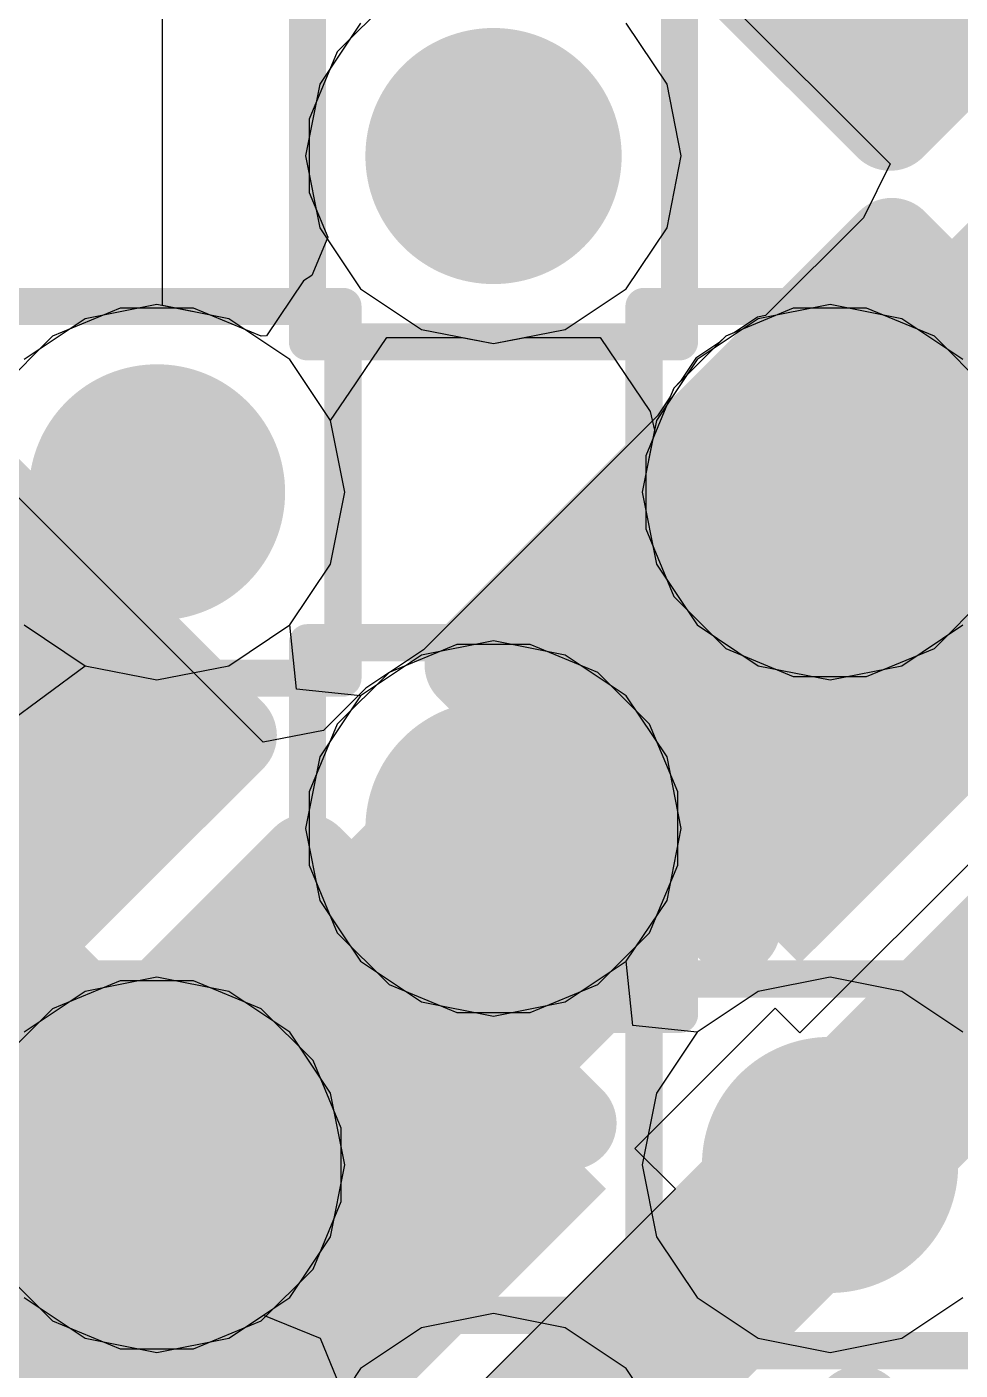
# Model space of a CAD drawing. Header units: inches. Extents: x -6 to 284, y -12 to 154.
# Drawn here: x 55.149 to 56.424, y 7.536 to 9.372 of the extents above; entities that cross this region are included whole.
import ezdxf

# ---------------------------------------------------------------- set-up
doc = ezdxf.new("R2010")
doc.units = ezdxf.units.IN
for name, color, linetype in [('Bottom Layer', 5, 'Continuous'), ('Bottom Overlay', 54, 'Continuous'), ('Bottom Paste', 16, 'Continuous'), ('Bottom Solder', 6, 'Continuous'), ('Drill Drawing', 1, 'Continuous'), ('GND-1', 16, 'Continuous'), ('GND-2', 90, 'Continuous'), ('GND-3', 216, 'Continuous'), ('GND-4', 54, 'Continuous'), ('PWR-1', 156, 'Continuous'), ('PWR-2', 130, 'Continuous'), ('Signal L1', 76, 'Continuous'), ('Signal L2', 6, 'Continuous'), ('Top Layer', 1, 'Continuous'), ('Top Paste', 8, 'Continuous'), ('Top Solder', 216, 'Continuous'), ('Via Holes', 16, 'Continuous')]:
    doc.layers.add(name, color=color, linetype=linetype)

# ---------------------------------------------------------------- blocks, each defined once
blk = doc.blocks.new('C___0402_B_115')
at = {"layer": 'Bottom Layer'}
blk.add_hatch(color=5, dxfattribs=at).paths.add_polyline_path([(0.6985, 0.3175), (0.6985, -0.3175), (0.2413, -0.3175), (0.2413, 0.3175)])
at = {"layer": 'Bottom Paste'}
blk.add_hatch(color=16, dxfattribs=at).paths.add_polyline_path([(0.6985, 0.3175), (0.6985, -0.3175), (0.2413, -0.3175), (0.2413, 0.3175)])
at = {"layer": 'Bottom Solder'}
blk.add_hatch(color=6, dxfattribs=at).paths.add_polyline_path([(0.7585, 0.3775), (0.7585, -0.3775), (0.1813, -0.3775), (0.1813, 0.3775)])
at = {"layer": 'Bottom Overlay'}
for points in [[(0.7874, 0.4064, 0.127, 0.127, 0), (0.2794, 0.4064, 0.127, 0.127, 0)], [(0.7874, -0.4064, 0.127, 0.127, 0), (0.7874, 0.4064, 0.127, 0.127, 0)]]:
    blk.add_lwpolyline(points, format="xyseb", dxfattribs=at)
blk.add_lwpolyline([(0.7556, 0.4064, 0.0635, 0.0635, 1), (0.8191, 0.4064, 0.0635, 0.0635, 1)], format="xyseb", close=True, dxfattribs=at)
blk.add_lwpolyline([(0.7556, 0.4064, 0.0635, 0.0635, 1), (0.8191, 0.4064, 0.0635, 0.0635, 1)], format="xyseb", close=True, dxfattribs=at)
blk = doc.blocks.new('BGA_565_15_5_14_4__132')
at = {"layer": 'Top Layer'}
h = blk.add_hatch(color=1, dxfattribs=at)
edge = h.paths.add_edge_path()
edge.add_arc((-0.975, 1.625), 0.125, 0, 360)
h = blk.add_hatch(color=1, dxfattribs=at)
edge = h.paths.add_edge_path()
edge.add_arc((-1.625, 0.975), 0.125, 0, 360)
h = blk.add_hatch(color=1, dxfattribs=at)
edge = h.paths.add_edge_path()
edge.add_arc((-0.975, 0.975), 0.125, 0, 360)
h = blk.add_hatch(color=1, dxfattribs=at)
edge = h.paths.add_edge_path()
edge.add_arc((-0.325, 0.975), 0.125, 0, 360)
h = blk.add_hatch(color=1, dxfattribs=at)
edge = h.paths.add_edge_path()
edge.add_arc((-1.625, 0.325), 0.125, 0, 360)
h = blk.add_hatch(color=1, dxfattribs=at)
edge = h.paths.add_edge_path()
edge.add_arc((-0.975, 0.325), 0.125, 0, 360)
at = {"layer": 'Top Paste'}
h = blk.add_hatch(color=8, dxfattribs=at)
edge = h.paths.add_edge_path()
edge.add_arc((-0.975, 1.625), 0.125, 0, 360)
h = blk.add_hatch(color=8, dxfattribs=at)
edge = h.paths.add_edge_path()
edge.add_arc((-1.625, 0.975), 0.125, 0, 360)
h = blk.add_hatch(color=8, dxfattribs=at)
edge = h.paths.add_edge_path()
edge.add_arc((-0.975, 0.975), 0.125, 0, 360)
h = blk.add_hatch(color=8, dxfattribs=at)
edge = h.paths.add_edge_path()
edge.add_arc((-0.325, 0.975), 0.125, 0, 360)
h = blk.add_hatch(color=8, dxfattribs=at)
edge = h.paths.add_edge_path()
edge.add_arc((-1.625, 0.325), 0.125, 0, 360)
h = blk.add_hatch(color=8, dxfattribs=at)
edge = h.paths.add_edge_path()
edge.add_arc((-0.975, 0.325), 0.125, 0, 360)
at = {"layer": 'Top Solder'}
h = blk.add_hatch(color=216, dxfattribs=at)
edge = h.paths.add_edge_path()
edge.add_arc((-0.975, 1.625), 0.175, 0, 360)
h = blk.add_hatch(color=216, dxfattribs=at)
edge = h.paths.add_edge_path()
edge.add_arc((-1.625, 0.975), 0.175, 0, 360)
h = blk.add_hatch(color=216, dxfattribs=at)
edge = h.paths.add_edge_path()
edge.add_arc((-0.975, 0.975), 0.175, 0, 360)
h = blk.add_hatch(color=216, dxfattribs=at)
edge = h.paths.add_edge_path()
edge.add_arc((-0.325, 0.975), 0.175, 0, 360)
h = blk.add_hatch(color=216, dxfattribs=at)
edge = h.paths.add_edge_path()
edge.add_arc((-1.625, 0.325), 0.175, 0, 360)
h = blk.add_hatch(color=216, dxfattribs=at)
edge = h.paths.add_edge_path()
edge.add_arc((-0.975, 0.325), 0.175, 0, 360)
blk = doc.blocks.new('C___0603_B_404')
at = {"layer": 'Bottom Layer'}
blk.add_hatch(color=5, dxfattribs=at).paths.add_polyline_path([(0.381, -0.4445), (0.381, 0.4445), (1.143, 0.4445), (1.143, -0.4445)])
at = {"layer": 'Bottom Paste'}
blk.add_hatch(color=16, dxfattribs=at).paths.add_polyline_path([(0.381, -0.4445), (0.381, 0.4445), (1.143, 0.4445), (1.143, -0.4445)])
at = {"layer": 'Bottom Solder'}
blk.add_hatch(color=6, dxfattribs=at).paths.add_polyline_path([(0.321, -0.5045), (0.321, 0.5045), (1.203, 0.5045), (1.203, -0.5045)])
at = {"layer": 'Bottom Overlay'}
for points in [[(1.2446, 0.5334, 0.127, 0.127, 0), (1.2446, -0.5334, 0.127, 0.127, 0)], [(0.4572, -0.5334, 0.127, 0.127, 0), (1.2446, -0.5334, 0.127, 0.127, 0)]]:
    blk.add_lwpolyline(points, format="xyseb", dxfattribs=at)
blk.add_lwpolyline([(1.2128, -0.5334, 0.0635, 0.0635, 1), (1.2764, -0.5334, 0.0635, 0.0635, 1)], format="xyseb", close=True, dxfattribs=at)
blk.add_lwpolyline([(1.2128, -0.5334, 0.0635, 0.0635, 1), (1.2764, -0.5334, 0.0635, 0.0635, 1)], format="xyseb", close=True, dxfattribs=at)
blk = doc.blocks.new('C___0402_B_412')
at = {"layer": 'Bottom Layer'}
blk.add_hatch(color=5, dxfattribs=at).paths.add_polyline_path([(0.6985, 0.3175), (0.6985, -0.3175), (0.2413, -0.3175), (0.2413, 0.3175)])
at = {"layer": 'Bottom Paste'}
blk.add_hatch(color=16, dxfattribs=at).paths.add_polyline_path([(0.6985, 0.3175), (0.6985, -0.3175), (0.2413, -0.3175), (0.2413, 0.3175)])
at = {"layer": 'Bottom Solder'}
blk.add_hatch(color=6, dxfattribs=at).paths.add_polyline_path([(0.7585, 0.3775), (0.7585, -0.3775), (0.1813, -0.3775), (0.1813, 0.3775)])
at = {"layer": 'Bottom Overlay'}
for points in [[(0.7874, 0.4064, 0.127, 0.127, 0), (0.2794, 0.4064, 0.127, 0.127, 0)], [(0.7874, 0.4064, 0.127, 0.127, 0), (0.7874, -0.4064, 0.127, 0.127, 0)], [(0.7874, -0.4064, 0.127, 0.127, 0), (0.2794, -0.4064, 0.127, 0.127, 0)]]:
    blk.add_lwpolyline(points, format="xyseb", dxfattribs=at)
for points in [[(0.2477, 0.4064, 0.0635, 0.0635, 1), (0.3111, 0.4064, 0.0635, 0.0635, 1)], [(0.7556, 0.4064, 0.0635, 0.0635, 1), (0.8191, 0.4064, 0.0635, 0.0635, 1)], [(0.7556, 0.4064, 0.0635, 0.0635, 1), (0.8191, 0.4064, 0.0635, 0.0635, 1)], [(0.7556, -0.4064, 0.0635, 0.0635, 1), (0.8191, -0.4064, 0.0635, 0.0635, 1)], [(0.7556, -0.4064, 0.0635, 0.0635, 1), (0.8191, -0.4064, 0.0635, 0.0635, 1)]]:
    blk.add_lwpolyline(points, format="xyseb", close=True, dxfattribs=at)
blk = doc.blocks.new('C___0402_B_416')
at = {"layer": 'Bottom Layer'}
blk.add_hatch(color=5, dxfattribs=at).paths.add_polyline_path([(0.6985, 0.3175), (0.6985, -0.3175), (0.2413, -0.3175), (0.2413, 0.3175)])
at = {"layer": 'Bottom Paste'}
blk.add_hatch(color=16, dxfattribs=at).paths.add_polyline_path([(0.6985, 0.3175), (0.6985, -0.3175), (0.2413, -0.3175), (0.2413, 0.3175)])
at = {"layer": 'Bottom Solder'}
blk.add_hatch(color=6, dxfattribs=at).paths.add_polyline_path([(0.7585, 0.3775), (0.7585, -0.3775), (0.1813, -0.3775), (0.1813, 0.3775)])
at = {"layer": 'Bottom Overlay'}
for points in [[(0.7874, 0.4064, 0.127, 0.127, 0), (0.2794, 0.4064, 0.127, 0.127, 0)], [(0.7874, 0.4064, 0.127, 0.127, 0), (0.7874, -0.4064, 0.127, 0.127, 0)], [(-0.2794, -0.4064, 0.127, 0.127, 0), (-0.7874, -0.4064, 0.127, 0.127, 0)], [(0.7874, -0.4064, 0.127, 0.127, 0), (0.2794, -0.4064, 0.127, 0.127, 0)]]:
    blk.add_lwpolyline(points, format="xyseb", dxfattribs=at)
for points in [[(-0.3111, -0.4064, 0.0635, 0.0635, 1), (-0.2477, -0.4064, 0.0635, 0.0635, 1)], [(0.2477, -0.4064, 0.0635, 0.0635, 1), (0.3111, -0.4064, 0.0635, 0.0635, 1)], [(0.7556, -0.4064, 0.0635, 0.0635, 1), (0.8191, -0.4064, 0.0635, 0.0635, 1)], [(0.7556, -0.4064, 0.0635, 0.0635, 1), (0.8191, -0.4064, 0.0635, 0.0635, 1)]]:
    blk.add_lwpolyline(points, format="xyseb", close=True, dxfattribs=at)

msp = doc.modelspace()

# ---------------------------------------------------------------- hatches: boundary and pattern name
at = {"layer": 'Bottom Layer'}
h = msp.add_hatch(color=5, dxfattribs=at)
edge = h.paths.add_edge_path()
edge.add_arc((55.7867, 9.1952), 0.15, 0, 360)
h = msp.add_hatch(color=5, dxfattribs=at)
edge = h.paths.add_edge_path()
edge.add_arc((55.3271, 8.7356), 0.15, 0, 360)
h = msp.add_hatch(color=5, dxfattribs=at)
edge = h.paths.add_edge_path()
edge.add_arc((56.2463, 8.7356), 0.15, 0, 360)
h = msp.add_hatch(color=5, dxfattribs=at)
edge = h.paths.add_edge_path()
edge.add_arc((55.7867, 8.276), 0.15, 0, 360)
h = msp.add_hatch(color=5, dxfattribs=at)
edge = h.paths.add_edge_path()
edge.add_arc((55.3271, 7.8164), 0.15, 0, 360)
h = msp.add_hatch(color=5, dxfattribs=at)
edge = h.paths.add_edge_path()
edge.add_arc((56.2463, 7.8164), 0.15, 0, 360)
at = {"layer": 'GND-1'}
h = msp.add_hatch(color=16, dxfattribs=at)
edge = h.paths.add_edge_path()
edge.add_arc((55.7867, 9.1952), 0.15, 0, 360)
h = msp.add_hatch(color=16, dxfattribs=at)
edge = h.paths.add_edge_path()
edge.add_arc((55.3271, 8.7356), 0.15, 0, 360)
h = msp.add_hatch(color=16, dxfattribs=at)
edge = h.paths.add_edge_path()
edge.add_arc((56.2463, 8.7356), 0.15, 0, 360)
h = msp.add_hatch(color=16, dxfattribs=at)
edge = h.paths.add_edge_path()
edge.add_arc((55.7867, 8.276), 0.15, 0, 360)
h = msp.add_hatch(color=16, dxfattribs=at)
edge = h.paths.add_edge_path()
edge.add_arc((55.3271, 7.8164), 0.15, 0, 360)
h = msp.add_hatch(color=16, dxfattribs=at)
edge = h.paths.add_edge_path()
edge.add_arc((56.2463, 7.8164), 0.15, 0, 360)
at = {"layer": 'GND-2'}
h = msp.add_hatch(color=90, dxfattribs=at)
edge = h.paths.add_edge_path()
edge.add_arc((55.7867, 9.1952), 0.15, 0, 360)
h = msp.add_hatch(color=90, dxfattribs=at)
edge = h.paths.add_edge_path()
edge.add_arc((55.3271, 8.7356), 0.15, 0, 360)
h = msp.add_hatch(color=90, dxfattribs=at)
edge = h.paths.add_edge_path()
edge.add_arc((56.2463, 8.7356), 0.15, 0, 360)
h = msp.add_hatch(color=90, dxfattribs=at)
edge = h.paths.add_edge_path()
edge.add_arc((55.7867, 8.276), 0.15, 0, 360)
h = msp.add_hatch(color=90, dxfattribs=at)
edge = h.paths.add_edge_path()
edge.add_arc((55.3271, 7.8164), 0.15, 0, 360)
h = msp.add_hatch(color=90, dxfattribs=at)
edge = h.paths.add_edge_path()
edge.add_arc((56.2463, 7.8164), 0.15, 0, 360)
at = {"layer": 'GND-3'}
h = msp.add_hatch(color=216, dxfattribs=at)
edge = h.paths.add_edge_path()
edge.add_arc((55.7867, 9.1952), 0.15, 0, 360)
h = msp.add_hatch(color=216, dxfattribs=at)
edge = h.paths.add_edge_path()
edge.add_arc((55.3271, 8.7356), 0.15, 0, 360)
h = msp.add_hatch(color=216, dxfattribs=at)
edge = h.paths.add_edge_path()
edge.add_arc((56.2463, 8.7356), 0.15, 0, 360)
h = msp.add_hatch(color=216, dxfattribs=at)
edge = h.paths.add_edge_path()
edge.add_arc((55.7867, 8.276), 0.15, 0, 360)
h = msp.add_hatch(color=216, dxfattribs=at)
edge = h.paths.add_edge_path()
edge.add_arc((55.3271, 7.8164), 0.15, 0, 360)
h = msp.add_hatch(color=216, dxfattribs=at)
edge = h.paths.add_edge_path()
edge.add_arc((56.2463, 7.8164), 0.15, 0, 360)
at = {"layer": 'GND-4'}
h = msp.add_hatch(color=54, dxfattribs=at)
edge = h.paths.add_edge_path()
edge.add_arc((55.7867, 9.1952), 0.15, 0, 360)
h = msp.add_hatch(color=54, dxfattribs=at)
edge = h.paths.add_edge_path()
edge.add_arc((55.3271, 8.7356), 0.15, 0, 360)
h = msp.add_hatch(color=54, dxfattribs=at)
edge = h.paths.add_edge_path()
edge.add_arc((56.2463, 8.7356), 0.15, 0, 360)
h = msp.add_hatch(color=54, dxfattribs=at)
edge = h.paths.add_edge_path()
edge.add_arc((55.7867, 8.276), 0.15, 0, 360)
h = msp.add_hatch(color=54, dxfattribs=at)
edge = h.paths.add_edge_path()
edge.add_arc((55.3271, 7.8164), 0.15, 0, 360)
h = msp.add_hatch(color=54, dxfattribs=at)
edge = h.paths.add_edge_path()
edge.add_arc((56.2463, 7.8164), 0.15, 0, 360)
at = {"layer": 'PWR-1'}
h = msp.add_hatch(color=156, dxfattribs=at)
edge = h.paths.add_edge_path()
edge.add_arc((55.7867, 9.1952), 0.15, 0, 360)
h = msp.add_hatch(color=156, dxfattribs=at)
edge = h.paths.add_edge_path()
edge.add_arc((55.3271, 8.7356), 0.15, 0, 360)
h = msp.add_hatch(color=156, dxfattribs=at)
edge = h.paths.add_edge_path()
edge.add_arc((56.2463, 8.7356), 0.15, 0, 360)
h = msp.add_hatch(color=156, dxfattribs=at)
edge = h.paths.add_edge_path()
edge.add_arc((55.7867, 8.276), 0.15, 0, 360)
h = msp.add_hatch(color=156, dxfattribs=at)
edge = h.paths.add_edge_path()
edge.add_arc((55.3271, 7.8164), 0.15, 0, 360)
h = msp.add_hatch(color=156, dxfattribs=at)
edge = h.paths.add_edge_path()
edge.add_arc((56.2463, 7.8164), 0.15, 0, 360)
at = {"layer": 'PWR-2'}
h = msp.add_hatch(color=130, dxfattribs=at)
edge = h.paths.add_edge_path()
edge.add_arc((55.7867, 9.1952), 0.15, 0, 360)
h = msp.add_hatch(color=130, dxfattribs=at)
edge = h.paths.add_edge_path()
edge.add_arc((55.3271, 8.7356), 0.15, 0, 360)
h = msp.add_hatch(color=130, dxfattribs=at)
edge = h.paths.add_edge_path()
edge.add_arc((56.2463, 8.7356), 0.15, 0, 360)
h = msp.add_hatch(color=130, dxfattribs=at)
edge = h.paths.add_edge_path()
edge.add_arc((55.7867, 8.276), 0.15, 0, 360)
h = msp.add_hatch(color=130, dxfattribs=at)
edge = h.paths.add_edge_path()
edge.add_arc((55.3271, 7.8164), 0.15, 0, 360)
h = msp.add_hatch(color=130, dxfattribs=at)
edge = h.paths.add_edge_path()
edge.add_arc((56.2463, 7.8164), 0.15, 0, 360)
at = {"layer": 'Signal L1'}
h = msp.add_hatch(color=76, dxfattribs=at)
edge = h.paths.add_edge_path()
edge.add_arc((55.7867, 9.1952), 0.15, 0, 360)
h = msp.add_hatch(color=76, dxfattribs=at)
edge = h.paths.add_edge_path()
edge.add_arc((55.3271, 8.7356), 0.15, 0, 360)
h = msp.add_hatch(color=76, dxfattribs=at)
edge = h.paths.add_edge_path()
edge.add_arc((56.2463, 8.7356), 0.15, 0, 360)
h = msp.add_hatch(color=76, dxfattribs=at)
edge = h.paths.add_edge_path()
edge.add_arc((55.7867, 8.276), 0.15, 0, 360)
h = msp.add_hatch(color=76, dxfattribs=at)
edge = h.paths.add_edge_path()
edge.add_arc((55.3271, 7.8164), 0.15, 0, 360)
h = msp.add_hatch(color=76, dxfattribs=at)
edge = h.paths.add_edge_path()
edge.add_arc((56.2463, 7.8164), 0.15, 0, 360)
at = {"layer": 'Signal L2'}
h = msp.add_hatch(color=6, dxfattribs=at)
edge = h.paths.add_edge_path()
edge.add_arc((55.7867, 9.1952), 0.15, 0, 360)
h = msp.add_hatch(color=6, dxfattribs=at)
edge = h.paths.add_edge_path()
edge.add_arc((55.3271, 8.7356), 0.15, 0, 360)
h = msp.add_hatch(color=6, dxfattribs=at)
edge = h.paths.add_edge_path()
edge.add_arc((56.2463, 8.7356), 0.15, 0, 360)
h = msp.add_hatch(color=6, dxfattribs=at)
edge = h.paths.add_edge_path()
edge.add_arc((55.7867, 8.276), 0.15, 0, 360)
h = msp.add_hatch(color=6, dxfattribs=at)
edge = h.paths.add_edge_path()
edge.add_arc((55.3271, 7.8164), 0.15, 0, 360)
h = msp.add_hatch(color=6, dxfattribs=at)
edge = h.paths.add_edge_path()
edge.add_arc((56.2463, 7.8164), 0.15, 0, 360)
at = {"layer": 'Top Layer'}
h = msp.add_hatch(color=1, dxfattribs=at)
edge = h.paths.add_edge_path()
edge.add_arc((55.7867, 9.1952), 0.15, 0, 360)
h = msp.add_hatch(color=1, dxfattribs=at)
edge = h.paths.add_edge_path()
edge.add_arc((55.3271, 8.7356), 0.15, 0, 360)
h = msp.add_hatch(color=1, dxfattribs=at)
edge = h.paths.add_edge_path()
edge.add_arc((56.2463, 8.7356), 0.15, 0, 360)
h = msp.add_hatch(color=1, dxfattribs=at)
edge = h.paths.add_edge_path()
edge.add_arc((55.7867, 8.276), 0.15, 0, 360)
h = msp.add_hatch(color=1, dxfattribs=at)
edge = h.paths.add_edge_path()
edge.add_arc((55.3271, 7.8164), 0.15, 0, 360)
h = msp.add_hatch(color=1, dxfattribs=at)
edge = h.paths.add_edge_path()
edge.add_arc((56.2463, 7.8164), 0.15, 0, 360)
at = {"layer": 'Via Holes'}
h = msp.add_hatch(color=7, dxfattribs=at)
edge = h.paths.add_edge_path()
edge.add_arc((55.7867, 9.1952), 0.075, 0, 360)
h = msp.add_hatch(color=7, dxfattribs=at)
edge = h.paths.add_edge_path()
edge.add_arc((55.3271, 8.7356), 0.075, 0, 360)
h = msp.add_hatch(color=7, dxfattribs=at)
edge = h.paths.add_edge_path()
edge.add_arc((56.2463, 8.7356), 0.075, 0, 360)
h = msp.add_hatch(color=7, dxfattribs=at)
edge = h.paths.add_edge_path()
edge.add_arc((55.7867, 8.276), 0.075, 0, 360)
h = msp.add_hatch(color=7, dxfattribs=at)
edge = h.paths.add_edge_path()
edge.add_arc((55.3271, 7.8164), 0.075, 0, 360)
h = msp.add_hatch(color=7, dxfattribs=at)
edge = h.paths.add_edge_path()
edge.add_arc((56.2463, 7.8164), 0.075, 0, 360)

# ---------------------------------------------------------------- linework, layer by layer
at = {"layer": 'Bottom Layer'}
for p, q in [((55.6998, 9.8132), (56.3284, 9.1846)), ((55.4722, 8.394), (54.664, 9.2022)), ((56.3284, 9.1846), (56.2919, 9.1108)), ((56.2919, 9.1108), (56.1581, 8.977)), ((56.1472, 8.9749), (56.1158, 8.9539)), ((56.1581, 8.977), (56.1472, 8.9749)), ((56.1038, 8.9489), (56.0946, 8.9397)), ((56.1158, 8.9539), (56.1038, 8.9489)), ((56.0946, 8.9397), (56.0632, 8.9187)), ((56.0632, 8.9187), (56.0422, 8.8873)), ((56.0422, 8.8873), (56.033, 8.8781)), ((56.033, 8.8781), (56.028, 8.8661)), ((56.028, 8.8661), (56.0107, 8.8402)), ((56.0107, 8.8402), (55.6909, 8.5204)), ((56.2051, 7.9968), (56.8337, 8.6254)), ((55.6909, 8.5204), (55.6446, 8.4895)), ((55.6438, 8.4889), (55.6123, 8.4679)), ((55.6442, 8.4893), (55.6438, 8.4889)), ((55.6446, 8.4895), (55.6442, 8.4893)), ((55.6123, 8.4679), (55.6035, 8.4591)), ((55.6035, 8.4591), (55.5545, 8.41)), ((55.6035, 8.4591), (55.6035, 8.4591)), ((55.5545, 8.41), (55.4722, 8.394)), ((55.9798, 7.8387), (56.1715, 8.0304)), ((56.1715, 8.0304), (56.2051, 7.9968)), ((56.0351, 7.7834), (55.9798, 7.8387)), ((55.4065, 7.1548), (56.0351, 7.7834))]:
    msp.add_line(p, q, dxfattribs=at)
for points in [[(56.2463, 8.7356, 0.2032, 0.2032, 0), (56.7059, 9.1952, 0.2032, 0.2032, 0)], [(54.4278, 8.7356, 0.254, 0.254, 0), (55.3371, 7.8264, 0.254, 0.254, 0)], [(56.2463, 8.7144, 0.254, 0.254, 0), (56.2463, 8.7356, 0.254, 0.254, 0)], [(56.2463, 8.7356, 0.254, 0.254, 0), (56.2463, 8.7356, 0.254, 0.254, 0)], [(56.1748, 8.6641, 0.2032, 0.2032, 0), (56.2463, 8.7356, 0.2032, 0.2032, 0)], [(56.2233, 8.7002, 0.254, 0.254, 0), (56.2375, 8.7144, 0.254, 0.254, 0)], [(56.2375, 8.7144, 0.254, 0.254, 0), (56.2463, 8.7144, 0.254, 0.254, 0)], [(56.2463, 8.7095, 0.254, 0.254, 0), (56.2463, 8.7144, 0.254, 0.254, 0)], [(55.8215, 8.2848, 0.254, 0.254, 0), (56.2233, 8.6865, 0.254, 0.254, 0)], [(56.2233, 8.6865, 0.254, 0.254, 0), (56.2233, 8.7002, 0.254, 0.254, 0)], [(56.268, 8.4931, 0.254, 0.254, 0), (56.268, 8.5626, 0.254, 0.254, 0)], [(55.5912, 7.8164, 0.254, 0.254, 0), (56.268, 8.4931, 0.254, 0.254, 0)], [(55.7867, 8.276, 0.254, 0.254, 0), (55.7955, 8.2848, 0.254, 0.254, 0)], [(55.7955, 8.2848, 0.254, 0.254, 0), (55.8215, 8.2848, 0.254, 0.254, 0)], [(55.3371, 7.8264, 0.254, 0.254, 0), (55.7867, 8.276, 0.254, 0.254, 0)], [(55.3371, 7.8264, 0.254, 0.254, 0), (55.3471, 7.8164, 0.254, 0.254, 0)], [(55.3271, 7.8164, 0.254, 0.254, 0), (55.3471, 7.8164, 0.254, 0.254, 0)], [(55.3471, 7.8164, 0.254, 0.254, 0), (55.4168, 7.7466, 0.254, 0.254, 0)], [(55.3471, 7.8164, 0.254, 0.254, 0), (55.5912, 7.8164, 0.254, 0.254, 0)], [(55.4168, 7.7387, 0.254, 0.254, 0), (55.4168, 7.7466, 0.254, 0.254, 0)]]:
    msp.add_lwpolyline(points, format="xyseb", dxfattribs=at)
for points in [[(56.1828, 8.7356, 0.127, 0.127, 1), (56.3098, 8.7356, 0.127, 0.127, 1)], [(56.1828, 8.7356, 0.127, 0.127, 1), (56.3098, 8.7356, 0.127, 0.127, 1)], [(56.1828, 8.7356, 0.127, 0.127, 1), (56.3098, 8.7356, 0.127, 0.127, 1)], [(56.174, 8.7144, 0.127, 0.127, 1), (56.301, 8.7144, 0.127, 0.127, 1)], [(56.174, 8.7144, 0.127, 0.127, 1), (56.301, 8.7144, 0.127, 0.127, 1)], [(56.1828, 8.7144, 0.127, 0.127, 1), (56.3098, 8.7144, 0.127, 0.127, 1)], [(56.1828, 8.7144, 0.127, 0.127, 1), (56.3098, 8.7144, 0.127, 0.127, 1)], [(56.1828, 8.7144, 0.127, 0.127, 1), (56.3098, 8.7144, 0.127, 0.127, 1)], [(56.1828, 8.7095, 0.127, 0.127, 1), (56.3098, 8.7095, 0.127, 0.127, 1)], [(56.1955, 8.7356, 0.1016, 0.1016, 1), (56.2971, 8.7356, 0.1016, 0.1016, 1)], [(56.1955, 8.7356, 0.1016, 0.1016, 1), (56.2971, 8.7356, 0.1016, 0.1016, 1)], [(56.1598, 8.7002, 0.127, 0.127, 1), (56.2868, 8.7002, 0.127, 0.127, 1)], [(56.1598, 8.7002, 0.127, 0.127, 1), (56.2868, 8.7002, 0.127, 0.127, 1)], [(56.1598, 8.6865, 0.127, 0.127, 1), (56.2868, 8.6865, 0.127, 0.127, 1)], [(56.1598, 8.6865, 0.127, 0.127, 1), (56.2868, 8.6865, 0.127, 0.127, 1)], [(56.124, 8.6641, 0.1016, 0.1016, 1), (56.2256, 8.6641, 0.1016, 0.1016, 1)], [(56.2045, 8.5626, 0.127, 0.127, 1), (56.3315, 8.5626, 0.127, 0.127, 1)], [(56.2045, 8.4931, 0.127, 0.127, 1), (56.3315, 8.4931, 0.127, 0.127, 1)], [(56.2045, 8.4931, 0.127, 0.127, 1), (56.3315, 8.4931, 0.127, 0.127, 1)], [(55.732, 8.2848, 0.127, 0.127, 1), (55.859, 8.2848, 0.127, 0.127, 1)], [(55.732, 8.2848, 0.127, 0.127, 1), (55.859, 8.2848, 0.127, 0.127, 1)], [(55.758, 8.2848, 0.127, 0.127, 1), (55.885, 8.2848, 0.127, 0.127, 1)], [(55.758, 8.2848, 0.127, 0.127, 1), (55.885, 8.2848, 0.127, 0.127, 1)], [(55.7232, 8.276, 0.127, 0.127, 1), (55.8502, 8.276, 0.127, 0.127, 1)], [(55.7232, 8.276, 0.127, 0.127, 1), (55.8502, 8.276, 0.127, 0.127, 1)], [(55.2736, 7.8264, 0.127, 0.127, 1), (55.4006, 7.8264, 0.127, 0.127, 1)], [(55.2736, 7.8264, 0.127, 0.127, 1), (55.4006, 7.8264, 0.127, 0.127, 1)], [(55.2736, 7.8264, 0.127, 0.127, 1), (55.4006, 7.8264, 0.127, 0.127, 1)], [(55.2636, 7.8164, 0.127, 0.127, 1), (55.3906, 7.8164, 0.127, 0.127, 1)], [(55.2836, 7.8164, 0.127, 0.127, 1), (55.4106, 7.8164, 0.127, 0.127, 1)], [(55.2836, 7.8164, 0.127, 0.127, 1), (55.4106, 7.8164, 0.127, 0.127, 1)], [(55.2836, 7.8164, 0.127, 0.127, 1), (55.4106, 7.8164, 0.127, 0.127, 1)], [(55.2836, 7.8164, 0.127, 0.127, 1), (55.4106, 7.8164, 0.127, 0.127, 1)], [(55.5277, 7.8164, 0.127, 0.127, 1), (55.6547, 7.8164, 0.127, 0.127, 1)], [(55.5277, 7.8164, 0.127, 0.127, 1), (55.6547, 7.8164, 0.127, 0.127, 1)], [(55.3533, 7.7466, 0.127, 0.127, 1), (55.4803, 7.7466, 0.127, 0.127, 1)], [(55.3533, 7.7466, 0.127, 0.127, 1), (55.4803, 7.7466, 0.127, 0.127, 1)], [(55.3533, 7.7387, 0.127, 0.127, 1), (55.4803, 7.7387, 0.127, 0.127, 1)]]:
    msp.add_lwpolyline(points, format="xyseb", close=True, dxfattribs=at)
at = {"layer": 'Drill Drawing'}
for points in [[(55.5327, 8.9412, 0.0508, 0.0508, 0), (55.5327, 9.4492, 0.0508, 0.0508, 0)], [(56.0407, 8.9412, 0.0508, 0.0508, 0), (56.0407, 9.4492, 0.0508, 0.0508, 0)], [(55.0731, 8.9896, 0.0508, 0.0508, 0), (55.5811, 8.9896, 0.0508, 0.0508, 0)], [(55.5811, 8.4816, 0.0508, 0.0508, 0), (55.5811, 8.9896, 0.0508, 0.0508, 0)], [(55.9923, 8.9896, 0.0508, 0.0508, 0), (56.5003, 8.9896, 0.0508, 0.0508, 0)], [(55.9923, 8.4816, 0.0508, 0.0508, 0), (55.9923, 8.9896, 0.0508, 0.0508, 0)], [(55.5327, 8.9412, 0.0508, 0.0508, 0), (56.0407, 8.9412, 0.0508, 0.0508, 0)], [(55.5327, 8.53, 0.0508, 0.0508, 0), (56.0407, 8.53, 0.0508, 0.0508, 0)], [(55.5327, 8.022, 0.0508, 0.0508, 0), (55.5327, 8.53, 0.0508, 0.0508, 0)], [(56.0407, 8.022, 0.0508, 0.0508, 0), (56.0407, 8.53, 0.0508, 0.0508, 0)], [(55.0731, 8.4816, 0.0508, 0.0508, 0), (55.5811, 8.4816, 0.0508, 0.0508, 0)], [(55.9923, 8.4816, 0.0508, 0.0508, 0), (56.5003, 8.4816, 0.0508, 0.0508, 0)], [(55.0731, 8.0704, 0.0508, 0.0508, 0), (55.5811, 8.0704, 0.0508, 0.0508, 0)], [(55.5811, 7.5624, 0.0508, 0.0508, 0), (55.5811, 8.0704, 0.0508, 0.0508, 0)], [(55.9923, 8.0704, 0.0508, 0.0508, 0), (56.5003, 8.0704, 0.0508, 0.0508, 0)], [(55.9923, 7.5624, 0.0508, 0.0508, 0), (55.9923, 8.0704, 0.0508, 0.0508, 0)], [(55.5327, 8.022, 0.0508, 0.0508, 0), (56.0407, 8.022, 0.0508, 0.0508, 0)], [(55.5327, 7.6107, 0.0508, 0.0508, 0), (56.0407, 7.6107, 0.0508, 0.0508, 0)], [(55.5327, 7.1027, 0.0508, 0.0508, 0), (55.5327, 7.6107, 0.0508, 0.0508, 0)], [(56.0407, 7.1027, 0.0508, 0.0508, 0), (56.0407, 7.6107, 0.0508, 0.0508, 0)], [(55.0731, 7.5624, 0.0508, 0.0508, 0), (55.5811, 7.5624, 0.0508, 0.0508, 0)], [(55.9923, 7.5624, 0.0508, 0.0508, 0), (56.5003, 7.5624, 0.0508, 0.0508, 0)]]:
    msp.add_lwpolyline(points, format="xyseb", dxfattribs=at)
for points in [[(55.5684, 8.9896, 0.0254, 0.0254, 1), (55.5938, 8.9896, 0.0254, 0.0254, 1)], [(55.5684, 8.9896, 0.0254, 0.0254, 1), (55.5938, 8.9896, 0.0254, 0.0254, 1)], [(55.9796, 8.9896, 0.0254, 0.0254, 1), (56.005, 8.9896, 0.0254, 0.0254, 1)], [(55.9796, 8.9896, 0.0254, 0.0254, 1), (56.005, 8.9896, 0.0254, 0.0254, 1)], [(55.52, 8.9412, 0.0254, 0.0254, 1), (55.5454, 8.9412, 0.0254, 0.0254, 1)], [(55.52, 8.9412, 0.0254, 0.0254, 1), (55.5454, 8.9412, 0.0254, 0.0254, 1)], [(56.028, 8.9412, 0.0254, 0.0254, 1), (56.0534, 8.9412, 0.0254, 0.0254, 1)], [(56.028, 8.9412, 0.0254, 0.0254, 1), (56.0534, 8.9412, 0.0254, 0.0254, 1)], [(55.52, 8.53, 0.0254, 0.0254, 1), (55.5454, 8.53, 0.0254, 0.0254, 1)], [(55.52, 8.53, 0.0254, 0.0254, 1), (55.5454, 8.53, 0.0254, 0.0254, 1)], [(56.028, 8.53, 0.0254, 0.0254, 1), (56.0534, 8.53, 0.0254, 0.0254, 1)], [(56.028, 8.53, 0.0254, 0.0254, 1), (56.0534, 8.53, 0.0254, 0.0254, 1)], [(55.5684, 8.4816, 0.0254, 0.0254, 1), (55.5938, 8.4816, 0.0254, 0.0254, 1)], [(55.5684, 8.4816, 0.0254, 0.0254, 1), (55.5938, 8.4816, 0.0254, 0.0254, 1)], [(55.9796, 8.4816, 0.0254, 0.0254, 1), (56.005, 8.4816, 0.0254, 0.0254, 1)], [(55.9796, 8.4816, 0.0254, 0.0254, 1), (56.005, 8.4816, 0.0254, 0.0254, 1)], [(55.5684, 8.0704, 0.0254, 0.0254, 1), (55.5938, 8.0704, 0.0254, 0.0254, 1)], [(55.5684, 8.0704, 0.0254, 0.0254, 1), (55.5938, 8.0704, 0.0254, 0.0254, 1)], [(55.9796, 8.0704, 0.0254, 0.0254, 1), (56.005, 8.0704, 0.0254, 0.0254, 1)], [(55.9796, 8.0704, 0.0254, 0.0254, 1), (56.005, 8.0704, 0.0254, 0.0254, 1)], [(55.52, 8.022, 0.0254, 0.0254, 1), (55.5454, 8.022, 0.0254, 0.0254, 1)], [(55.52, 8.022, 0.0254, 0.0254, 1), (55.5454, 8.022, 0.0254, 0.0254, 1)], [(56.028, 8.022, 0.0254, 0.0254, 1), (56.0534, 8.022, 0.0254, 0.0254, 1)], [(56.028, 8.022, 0.0254, 0.0254, 1), (56.0534, 8.022, 0.0254, 0.0254, 1)], [(55.52, 7.6107, 0.0254, 0.0254, 1), (55.5454, 7.6107, 0.0254, 0.0254, 1)], [(55.52, 7.6107, 0.0254, 0.0254, 1), (55.5454, 7.6107, 0.0254, 0.0254, 1)], [(56.028, 7.6107, 0.0254, 0.0254, 1), (56.0534, 7.6107, 0.0254, 0.0254, 1)], [(56.028, 7.6107, 0.0254, 0.0254, 1), (56.0534, 7.6107, 0.0254, 0.0254, 1)], [(55.5684, 7.5624, 0.0254, 0.0254, 1), (55.5938, 7.5624, 0.0254, 0.0254, 1)], [(55.5684, 7.5624, 0.0254, 0.0254, 1), (55.5938, 7.5624, 0.0254, 0.0254, 1)], [(55.9796, 7.5624, 0.0254, 0.0254, 1), (56.005, 7.5624, 0.0254, 0.0254, 1)], [(55.9796, 7.5624, 0.0254, 0.0254, 1), (56.005, 7.5624, 0.0254, 0.0254, 1)]]:
    msp.add_lwpolyline(points, format="xyseb", close=True, dxfattribs=at)
at = {"layer": 'GND-1'}
for p, q in [((56.1962, 8.9872), (56.1038, 8.9489)), ((56.2963, 8.9872), (56.1962, 8.9872)), ((56.3888, 8.9489), (56.2963, 8.9872)), ((56.1038, 8.9489), (56.033, 8.8781)), ((56.4596, 8.8781), (56.3888, 8.9489)), ((56.033, 8.8781), (55.9947, 8.7856)), ((55.9947, 8.7856), (55.9947, 8.6856)), ((55.9947, 8.6856), (56.033, 8.5931)), ((56.033, 8.5931), (56.1038, 8.5223)), ((56.3888, 8.5223), (56.4596, 8.5931)), ((55.7366, 8.5276), (55.6442, 8.4893)), ((55.8367, 8.5276), (55.7366, 8.5276)), ((55.9292, 8.4893), (55.8367, 8.5276)), ((56.1038, 8.5223), (56.1962, 8.484)), ((56.2963, 8.484), (56.3888, 8.5223)), ((55.6442, 8.4893), (55.5734, 8.4185)), ((56, 8.4185), (55.9292, 8.4893)), ((56.1962, 8.484), (56.2963, 8.484)), ((55.5734, 8.4185), (55.5351, 8.326)), ((56.0383, 8.326), (56, 8.4185)), ((55.5351, 8.326), (55.5351, 8.2259)), ((56.0383, 8.2259), (56.0383, 8.326)), ((55.5351, 8.2259), (55.5734, 8.1335)), ((56, 8.1335), (56.0383, 8.2259)), ((55.5734, 8.1335), (55.6442, 8.0627)), ((55.9292, 8.0627), (56, 8.1335)), ((55.277, 8.068), (55.1845, 8.0297)), ((55.3771, 8.068), (55.277, 8.068)), ((55.4696, 8.0297), (55.3771, 8.068)), ((55.6442, 8.0627), (55.7366, 8.0244)), ((55.8367, 8.0244), (55.9292, 8.0627)), ((55.1845, 8.0297), (55.1138, 7.9589)), ((55.5403, 7.9589), (55.4696, 8.0297)), ((55.7366, 8.0244), (55.8367, 8.0244)), ((55.5787, 7.8664), (55.5403, 7.9589)), ((55.5787, 7.7663), (55.5787, 7.8664)), ((55.5403, 7.6738), (55.5787, 7.7663)), ((55.1138, 7.6738), (55.1845, 7.6031)), ((55.4696, 7.6031), (55.5403, 7.6738)), ((55.1845, 7.6031), (55.277, 7.5648)), ((55.3771, 7.5648), (55.4696, 7.6031)), ((55.277, 7.5648), (55.3771, 7.5648))]:
    msp.add_line(p, q, dxfattribs=at)
at = {"layer": 'GND-2'}
for p, q in [((56.1962, 8.9872), (56.1038, 8.9489)), ((56.2963, 8.9872), (56.1962, 8.9872)), ((56.3888, 8.9489), (56.2963, 8.9872)), ((56.1038, 8.9489), (56.033, 8.8781)), ((56.4596, 8.8781), (56.3888, 8.9489)), ((56.033, 8.8781), (55.9947, 8.7856)), ((55.9947, 8.7856), (55.9947, 8.6856)), ((55.9947, 8.6856), (56.033, 8.5931)), ((56.033, 8.5931), (56.1038, 8.5223)), ((56.3888, 8.5223), (56.4596, 8.5931)), ((55.7366, 8.5276), (55.6442, 8.4893)), ((55.8367, 8.5276), (55.7366, 8.5276)), ((55.9292, 8.4893), (55.8367, 8.5276)), ((56.1038, 8.5223), (56.1962, 8.484)), ((56.2963, 8.484), (56.3888, 8.5223)), ((55.6442, 8.4893), (55.5734, 8.4185)), ((56, 8.4185), (55.9292, 8.4893)), ((56.1962, 8.484), (56.2963, 8.484)), ((55.5734, 8.4185), (55.5351, 8.326)), ((56.0383, 8.326), (56, 8.4185)), ((55.5351, 8.326), (55.5351, 8.2259)), ((56.0383, 8.2259), (56.0383, 8.326)), ((55.5351, 8.2259), (55.5734, 8.1335)), ((56, 8.1335), (56.0383, 8.2259)), ((55.5734, 8.1335), (55.6442, 8.0627)), ((55.9292, 8.0627), (56, 8.1335)), ((55.277, 8.068), (55.1845, 8.0297)), ((55.3771, 8.068), (55.277, 8.068)), ((55.4696, 8.0297), (55.3771, 8.068)), ((55.6442, 8.0627), (55.7366, 8.0244)), ((55.8367, 8.0244), (55.9292, 8.0627)), ((55.1845, 8.0297), (55.1138, 7.9589)), ((55.5403, 7.9589), (55.4696, 8.0297)), ((55.7366, 8.0244), (55.8367, 8.0244)), ((55.5787, 7.8664), (55.5403, 7.9589)), ((55.5787, 7.7663), (55.5787, 7.8664)), ((55.5403, 7.6738), (55.5787, 7.7663)), ((55.1138, 7.6738), (55.1845, 7.6031)), ((55.4696, 7.6031), (55.5403, 7.6738)), ((55.1845, 7.6031), (55.277, 7.5648)), ((55.3771, 7.5648), (55.4696, 7.6031)), ((55.277, 7.5648), (55.3771, 7.5648))]:
    msp.add_line(p, q, dxfattribs=at)
at = {"layer": 'GND-3'}
for p, q in [((56.1962, 8.9872), (56.1038, 8.9489)), ((56.2963, 8.9872), (56.1962, 8.9872)), ((56.3888, 8.9489), (56.2963, 8.9872)), ((56.1038, 8.9489), (56.033, 8.8781)), ((56.4596, 8.8781), (56.3888, 8.9489)), ((56.033, 8.8781), (55.9947, 8.7856)), ((55.9947, 8.7856), (55.9947, 8.6856)), ((55.9947, 8.6856), (56.033, 8.5931)), ((56.033, 8.5931), (56.1038, 8.5223)), ((56.3888, 8.5223), (56.4596, 8.5931)), ((55.7366, 8.5276), (55.6442, 8.4893)), ((55.8367, 8.5276), (55.7366, 8.5276)), ((55.9292, 8.4893), (55.8367, 8.5276)), ((56.1038, 8.5223), (56.1962, 8.484)), ((56.2963, 8.484), (56.3888, 8.5223)), ((55.6442, 8.4893), (55.5734, 8.4185)), ((56, 8.4185), (55.9292, 8.4893)), ((56.1962, 8.484), (56.2963, 8.484)), ((55.5734, 8.4185), (55.5351, 8.326)), ((56.0383, 8.326), (56, 8.4185)), ((55.5351, 8.326), (55.5351, 8.2259)), ((56.0383, 8.2259), (56.0383, 8.326)), ((55.5351, 8.2259), (55.5734, 8.1335)), ((56, 8.1335), (56.0383, 8.2259)), ((55.5734, 8.1335), (55.6442, 8.0627)), ((55.9292, 8.0627), (56, 8.1335)), ((55.277, 8.068), (55.1845, 8.0297)), ((55.3771, 8.068), (55.277, 8.068)), ((55.4696, 8.0297), (55.3771, 8.068)), ((55.6442, 8.0627), (55.7366, 8.0244)), ((55.8367, 8.0244), (55.9292, 8.0627)), ((55.1845, 8.0297), (55.1138, 7.9589)), ((55.5403, 7.9589), (55.4696, 8.0297)), ((55.7366, 8.0244), (55.8367, 8.0244)), ((55.5787, 7.8664), (55.5403, 7.9589)), ((55.5787, 7.7663), (55.5787, 7.8664)), ((55.5403, 7.6738), (55.5787, 7.7663)), ((55.1138, 7.6738), (55.1845, 7.6031)), ((55.4696, 7.6031), (55.5403, 7.6738)), ((55.1845, 7.6031), (55.277, 7.5648)), ((55.3771, 7.5648), (55.4696, 7.6031)), ((55.277, 7.5648), (55.3771, 7.5648))]:
    msp.add_line(p, q, dxfattribs=at)
at = {"layer": 'GND-4'}
for p, q in [((56.1962, 8.9872), (56.1038, 8.9489)), ((56.2963, 8.9872), (56.1962, 8.9872)), ((56.3888, 8.9489), (56.2963, 8.9872)), ((56.1038, 8.9489), (56.033, 8.8781)), ((56.4596, 8.8781), (56.3888, 8.9489)), ((56.033, 8.8781), (55.9947, 8.7856)), ((55.9947, 8.7856), (55.9947, 8.6856)), ((55.9947, 8.6856), (56.033, 8.5931)), ((56.033, 8.5931), (56.1038, 8.5223)), ((56.3888, 8.5223), (56.4596, 8.5931)), ((55.7366, 8.5276), (55.6442, 8.4893)), ((55.8367, 8.5276), (55.7366, 8.5276)), ((55.9292, 8.4893), (55.8367, 8.5276)), ((56.1038, 8.5223), (56.1962, 8.484)), ((56.2963, 8.484), (56.3888, 8.5223)), ((55.6442, 8.4893), (55.5734, 8.4185)), ((56, 8.4185), (55.9292, 8.4893)), ((56.1962, 8.484), (56.2963, 8.484)), ((55.5734, 8.4185), (55.5351, 8.326)), ((56.0383, 8.326), (56, 8.4185)), ((55.5351, 8.326), (55.5351, 8.2259)), ((56.0383, 8.2259), (56.0383, 8.326)), ((55.5351, 8.2259), (55.5734, 8.1335)), ((56, 8.1335), (56.0383, 8.2259)), ((55.5734, 8.1335), (55.6442, 8.0627)), ((55.9292, 8.0627), (56, 8.1335)), ((55.277, 8.068), (55.1845, 8.0297)), ((55.3771, 8.068), (55.277, 8.068)), ((55.4696, 8.0297), (55.3771, 8.068)), ((55.6442, 8.0627), (55.7366, 8.0244)), ((55.8367, 8.0244), (55.9292, 8.0627)), ((55.1845, 8.0297), (55.1138, 7.9589)), ((55.5403, 7.9589), (55.4696, 8.0297)), ((55.7366, 8.0244), (55.8367, 8.0244)), ((55.5787, 7.8664), (55.5403, 7.9589)), ((55.5787, 7.7663), (55.5787, 7.8664)), ((55.5403, 7.6738), (55.5787, 7.7663)), ((55.1138, 7.6738), (55.1845, 7.6031)), ((55.4696, 7.6031), (55.5403, 7.6738)), ((55.1845, 7.6031), (55.277, 7.5648)), ((55.3771, 7.5648), (55.4696, 7.6031)), ((55.277, 7.5648), (55.3771, 7.5648))]:
    msp.add_line(p, q, dxfattribs=at)
at = {"layer": 'PWR-1'}
for p, q in [((55.6053, 9.3766), (55.5497, 9.2934)), ((56.0237, 9.2934), (55.9681, 9.3766)), ((55.5497, 9.2934), (55.5301, 9.1952)), ((56.0432, 9.1952), (56.0237, 9.2934)), ((55.5301, 9.1952), (55.5497, 9.0971)), ((56.0237, 9.0971), (56.0432, 9.1952)), ((55.5497, 9.0971), (55.6053, 9.0138)), ((55.9681, 9.0138), (56.0237, 9.0971)), ((55.6053, 9.0138), (55.6885, 8.9582)), ((55.8848, 8.9582), (55.9681, 9.0138)), ((55.3271, 8.9921), (55.2289, 8.9726)), ((55.4252, 8.9726), (55.3271, 8.9921)), ((55.2289, 8.9726), (55.1457, 8.917)), ((55.5084, 8.917), (55.4252, 8.9726)), ((55.6885, 8.9582), (55.7867, 8.9387)), ((55.7867, 8.9387), (55.8848, 8.9582)), ((55.5641, 8.8338), (55.5084, 8.917)), ((55.5836, 8.7356), (55.5641, 8.8338)), ((55.5641, 8.6374), (55.5836, 8.7356)), ((55.5084, 8.5542), (55.5641, 8.6374)), ((55.1457, 8.5542), (55.2289, 8.4986)), ((55.4252, 8.4986), (55.5084, 8.5542)), ((55.2289, 8.4986), (55.3271, 8.4791)), ((55.3271, 8.4791), (55.4252, 8.4986)), ((56.2463, 8.0729), (56.1481, 8.0534)), ((56.3445, 8.0534), (56.2463, 8.0729)), ((56.1481, 8.0534), (56.0649, 7.9978)), ((56.4277, 7.9978), (56.3445, 8.0534)), ((56.0649, 7.9978), (56.0093, 7.9145)), ((56.0093, 7.9145), (55.9898, 7.8164)), ((55.9898, 7.8164), (56.0093, 7.7182)), ((56.0093, 7.7182), (56.0649, 7.635)), ((56.0649, 7.635), (56.1481, 7.5794)), ((56.3445, 7.5794), (56.4277, 7.635)), ((55.7867, 7.6133), (55.6885, 7.5937)), ((55.8848, 7.5937), (55.7867, 7.6133)), ((55.6885, 7.5937), (55.6053, 7.5381)), ((55.9681, 7.5381), (55.8848, 7.5937)), ((56.1481, 7.5794), (56.2463, 7.5598)), ((56.2463, 7.5598), (56.3445, 7.5794)), ((55.6053, 7.5381), (55.5497, 7.4549)), ((56.0237, 7.4549), (55.9681, 7.5381))]:
    msp.add_line(p, q, dxfattribs=at)
at = {"layer": 'PWR-2'}
for p, q in [((55.3345, 8.9907), (55.3345, 9.3998)), ((55.6053, 9.3766), (55.5497, 9.2934)), ((56.0237, 9.2934), (55.9681, 9.3766)), ((55.5497, 9.2934), (55.5301, 9.1952)), ((56.0432, 9.1952), (56.0237, 9.2934)), ((55.5301, 9.1952), (55.5497, 9.0971)), ((56.0237, 9.0971), (56.0432, 9.1952)), ((55.5497, 9.0971), (55.6053, 9.0138)), ((55.9681, 9.0138), (56.0237, 9.0971)), ((55.6053, 9.0138), (55.6885, 8.9582)), ((55.8848, 8.9582), (55.9681, 9.0138)), ((55.4252, 8.9726), (55.3345, 8.9907)), ((56.2463, 8.9921), (56.1481, 8.9726)), ((56.3445, 8.9726), (56.2463, 8.9921)), ((55.5084, 8.917), (55.4252, 8.9726)), ((56.1481, 8.9726), (56.0649, 8.917)), ((56.4277, 8.917), (56.3445, 8.9726)), ((55.6885, 8.9582), (55.7867, 8.9387)), ((55.7867, 8.9387), (55.8848, 8.9582)), ((55.5641, 8.8338), (55.5084, 8.917)), ((56.0649, 8.917), (56.0093, 8.8338)), ((55.5836, 8.7356), (55.5641, 8.8338)), ((56.0093, 8.8338), (55.9898, 8.7356)), ((55.5641, 8.6374), (55.5836, 8.7356)), ((55.9898, 8.7356), (56.0093, 8.6374)), ((55.5084, 8.5542), (55.5641, 8.6374)), ((56.0093, 8.6374), (56.0649, 8.5542)), ((55.5175, 8.4665), (55.5084, 8.5542)), ((56.0649, 8.5542), (56.1481, 8.4986)), ((56.3445, 8.4986), (56.4277, 8.5542)), ((55.7867, 8.5325), (55.6885, 8.513)), ((55.8848, 8.513), (55.7867, 8.5325)), ((55.6885, 8.513), (55.6053, 8.4574)), ((55.9681, 8.4574), (55.8848, 8.513)), ((56.1481, 8.4986), (56.2463, 8.4791)), ((56.2463, 8.4791), (56.3445, 8.4986)), ((55.6053, 8.4574), (55.5175, 8.4665)), ((56.0237, 8.3741), (55.9681, 8.4574)), ((56.0432, 8.276), (56.0237, 8.3741)), ((56.0237, 8.1778), (56.0432, 8.276)), ((55.9681, 8.0946), (56.0237, 8.1778)), ((55.9772, 8.0068), (55.9681, 8.0946)), ((56.2463, 8.0729), (56.1481, 8.0534)), ((56.3445, 8.0534), (56.2463, 8.0729)), ((56.1481, 8.0534), (56.0649, 7.9978)), ((56.4277, 7.9978), (56.3445, 8.0534)), ((56.0649, 7.9978), (55.9772, 8.0068)), ((55.1457, 7.635), (55.2289, 7.5794)), ((55.4252, 7.5794), (55.4727, 7.6111)), ((55.4727, 7.6111), (55.5498, 7.5795)), ((55.2289, 7.5794), (55.3271, 7.5598)), ((55.3271, 7.5598), (55.4252, 7.5794)), ((55.5498, 7.5795), (55.5814, 7.5024))]:
    msp.add_line(p, q, dxfattribs=at)
at = {"layer": 'Signal L2'}
for p, q in [((55.6442, 9.4085), (55.5734, 9.3377)), ((55.5734, 9.3377), (55.5351, 9.2453)), ((55.5351, 9.2453), (55.5351, 9.1452)), ((55.5351, 9.1452), (55.5603, 9.0844)), ((55.5603, 9.0844), (55.5385, 9.0319)), ((55.5271, 9.0244), (55.4765, 8.9496)), ((55.5385, 9.0319), (55.5271, 9.0244)), ((55.277, 8.9872), (55.1845, 8.9489)), ((55.3771, 8.9872), (55.277, 8.9872)), ((55.4696, 8.9489), (55.3771, 8.9872)), ((55.1845, 8.9489), (55.1138, 8.8781)), ((55.4765, 8.9496), (55.4696, 8.9489)), ((55.5903, 8.8725), (55.641, 8.9473)), ((55.641, 8.9473), (55.7435, 8.9473)), ((55.7435, 8.9473), (55.7867, 8.9387)), ((55.7867, 8.9387), (55.8299, 8.9473)), ((55.8299, 8.9473), (55.9324, 8.9473)), ((55.9324, 8.9473), (56.0009, 8.8462)), ((55.5641, 8.8338), (55.5903, 8.8725)), ((55.5836, 8.7356), (55.5641, 8.8338)), ((56.0009, 8.8462), (56.0066, 8.8203)), ((56.0066, 8.8203), (55.9898, 8.7356)), ((55.5641, 8.6374), (55.5836, 8.7356)), ((55.9898, 8.7356), (56.0093, 8.6374)), ((55.5084, 8.5542), (55.5641, 8.6374)), ((56.0093, 8.6374), (56.0649, 8.5542)), ((55.4252, 8.4986), (55.5084, 8.5542)), ((56.0649, 8.5542), (56.1481, 8.4986)), ((56.3445, 8.4986), (56.4277, 8.5542)), ((55.7867, 8.5325), (55.6885, 8.513)), ((55.8848, 8.513), (55.7867, 8.5325)), ((55.6885, 8.513), (55.6053, 8.4574)), ((55.9681, 8.4574), (55.8848, 8.513)), ((55.1208, 8.4181), (55.2289, 8.4986)), ((55.2289, 8.4986), (55.3271, 8.4791)), ((55.3271, 8.4791), (55.4252, 8.4986)), ((56.1481, 8.4986), (56.2463, 8.4791)), ((56.2463, 8.4791), (56.3445, 8.4986)), ((55.6053, 8.4574), (55.5497, 8.3741)), ((56.0237, 8.3741), (55.9681, 8.4574)), ((55.5497, 8.3741), (55.5301, 8.276)), ((56.0432, 8.276), (56.0237, 8.3741)), ((55.5301, 8.276), (55.5497, 8.1778)), ((56.0237, 8.1778), (56.0432, 8.276)), ((55.5497, 8.1778), (55.6053, 8.0946)), ((55.9681, 8.0946), (56.0237, 8.1778)), ((55.6053, 8.0946), (55.6885, 8.039)), ((55.8848, 8.039), (55.9681, 8.0946)), ((55.3271, 8.0729), (55.2289, 8.0534)), ((55.4252, 8.0534), (55.3271, 8.0729)), ((56.2463, 8.0729), (56.1481, 8.0534)), ((56.3445, 8.0534), (56.2463, 8.0729)), ((55.2289, 8.0534), (55.1457, 7.9978)), ((55.5084, 7.9978), (55.4252, 8.0534)), ((56.1481, 8.0534), (56.0649, 7.9978)), ((56.4277, 7.9978), (56.3445, 8.0534)), ((55.6885, 8.039), (55.7867, 8.0195)), ((55.7867, 8.0195), (55.8848, 8.039)), ((55.5641, 7.9145), (55.5084, 7.9978)), ((56.0649, 7.9978), (56.0093, 7.9145)), ((55.5836, 7.8164), (55.5641, 7.9145)), ((56.0093, 7.9145), (55.9898, 7.8164)), ((55.5641, 7.7182), (55.5836, 7.8164)), ((55.9898, 7.8164), (56.0093, 7.7182)), ((55.5084, 7.635), (55.5641, 7.7182)), ((56.0093, 7.7182), (56.0649, 7.635)), ((55.1457, 7.635), (55.2289, 7.5794)), ((55.4252, 7.5794), (55.5084, 7.635)), ((56.0649, 7.635), (56.1481, 7.5794)), ((56.3445, 7.5794), (56.4277, 7.635)), ((55.7867, 7.6133), (55.6885, 7.5937)), ((55.8848, 7.5937), (55.7867, 7.6133)), ((55.6885, 7.5937), (55.6053, 7.5381)), ((55.9681, 7.5381), (55.8848, 7.5937)), ((55.2289, 7.5794), (55.3271, 7.5598)), ((55.3271, 7.5598), (55.4252, 7.5794)), ((56.1481, 7.5794), (56.2463, 7.5598)), ((56.2463, 7.5598), (56.3445, 7.5794)), ((55.6053, 7.5381), (55.5497, 7.4549)), ((56.0237, 7.4549), (55.9681, 7.5381))]:
    msp.add_line(p, q, dxfattribs=at)
at = {"layer": 'Top Layer'}
for points in [[(56.2463, 9.6549, 0.254, 0.254, 0), (56.7059, 9.1952, 0.254, 0.254, 0)], [(55.3271, 7.8164, 0.254, 0.254, 0), (56.7059, 9.1952, 0.254, 0.254, 0)], [(54.8675, 8.276, 0.254, 0.254, 0), (55.3271, 7.8164, 0.254, 0.254, 0)], [(56.2463, 7.8164, 0.254, 0.254, 0), (56.7059, 8.276, 0.254, 0.254, 0)], [(55.7867, 7.3567, 0.254, 0.254, 0), (56.2463, 7.8164, 0.254, 0.254, 0)]]:
    msp.add_lwpolyline(points, format="xyseb", dxfattribs=at)
for points in [[(55.2636, 7.8164, 0.127, 0.127, 1), (55.3906, 7.8164, 0.127, 0.127, 1)], [(55.2636, 7.8164, 0.127, 0.127, 1), (55.3906, 7.8164, 0.127, 0.127, 1)], [(56.1828, 7.8164, 0.127, 0.127, 1), (56.3098, 7.8164, 0.127, 0.127, 1)], [(56.1828, 7.8164, 0.127, 0.127, 1), (56.3098, 7.8164, 0.127, 0.127, 1)]]:
    msp.add_lwpolyline(points, format="xyseb", close=True, dxfattribs=at)

# ---------------------------------------------------------------- block references
for name, p, rotation in [('BGA_565_15_5_14_4__132', (54.4079, 8.2759), 225), ('C___0402_B_115', (56.5978, 10.0826), 225), ('C___0603_B_404', (54.1701, 7.9001), 45), ('C___0402_B_412', (56.6002, 8.2303), 135), ('C___0402_B_416', (55.8016, 7.3883), 135)]:
    msp.add_blockref(name, p, dxfattribs=dict(rotation=rotation))

doc.saveas('drawing.dxf')
